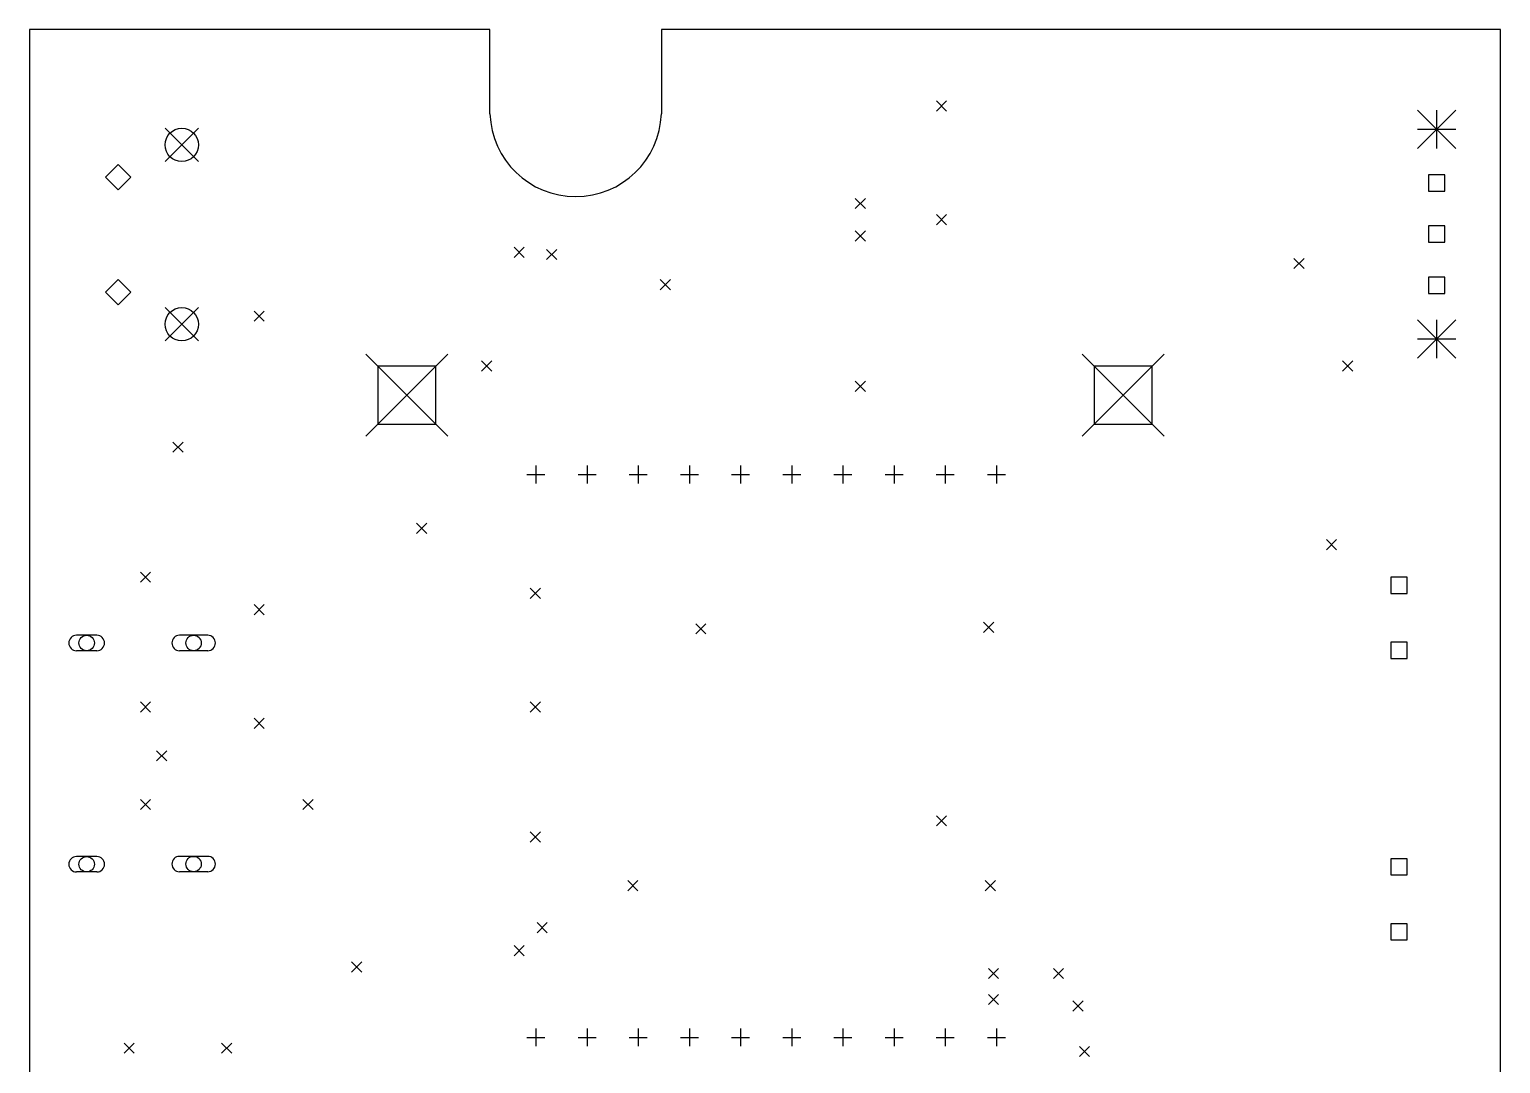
# Model space of a CAD drawing. Extents: x 82.8 to 149.3, y -167.4 to -84.
# Drawn here: x 85 to 142.5, y -124.4 to -84 of the extents above; entities that cross this region are included whole.
import ezdxf

# ---------------------------------------------------------------- set-up
doc = ezdxf.new("R2010")
doc.units = 0
doc.layers.add('BLACK', color=7, linetype='CONTINUOUS')

msp = doc.modelspace()

# ---------------------------------------------------------------- linework, layer by layer
at = {"layer": 'BLACK', "linetype": 'CONTINUOUS'}
for p, q in [((85, -84), (85, -140.6)), ((103, -84), (85, -84)), ((103, -87.3), (103, -84)), ((142.5, -84), (109.7, -84)), ((109.7, -84), (109.7, -87.3)), ((142.5, -140.6), (142.5, -84)), ((120.45, -86.795), (120.85, -87.195)), ((120.85, -86.795), (120.45, -87.195)), ((139.25, -87.15), (140.75, -88.65)), ((140.75, -87.15), (139.25, -88.65)), ((140, -87.15), (140, -88.65)), ((90.3025, -87.865), (91.6025, -89.165)), ((91.6025, -87.865), (90.3025, -89.165)), ((139.25, -87.9), (140.75, -87.9)), ((88.4625, -89.28), (87.9675, -89.775)), ((88.9575, -89.775), (88.4625, -89.28)), ((140.318, -89.6818), (139.682, -89.6818)), ((139.682, -89.6818), (139.682, -90.3182)), ((140.318, -90.3182), (140.318, -89.6818)), ((87.9675, -89.775), (88.4625, -90.27)), ((88.4625, -90.27), (88.9575, -89.775)), ((117.275, -90.605), (117.675, -91.005)), ((117.675, -90.605), (117.275, -91.005)), ((139.682, -90.3182), (140.318, -90.3182)), ((120.45, -91.24), (120.85, -91.64)), ((120.85, -91.24), (120.45, -91.64)), ((117.275, -91.875), (117.675, -92.275)), ((117.675, -91.875), (117.275, -92.275)), ((140.318, -91.6818), (139.682, -91.6818)), ((139.682, -91.6818), (139.682, -92.3182)), ((140.318, -92.3182), (140.318, -91.6818)), ((103.94, -92.51), (104.34, -92.91)), ((104.34, -92.51), (103.94, -92.91)), ((139.682, -92.3182), (140.318, -92.3182)), ((105.21, -92.5995), (105.61, -92.9995)), ((105.61, -92.5995), (105.21, -92.9995)), ((134.42, -92.9505), (134.82, -93.3505)), ((134.82, -92.9505), (134.42, -93.3505)), ((140.318, -93.6818), (139.682, -93.6818)), ((139.682, -93.6818), (139.682, -94.3182)), ((140.318, -94.3182), (140.318, -93.6818)), ((88.4625, -93.78), (87.9675, -94.275)), ((87.9675, -94.275), (88.4625, -94.77)), ((88.9575, -94.275), (88.4625, -93.78)), ((88.4625, -94.77), (88.9575, -94.275)), ((109.655, -93.78), (110.055, -94.18)), ((110.055, -93.78), (109.655, -94.18)), ((90.3025, -94.875), (91.6025, -96.175)), ((91.6025, -94.875), (90.3025, -96.175)), ((139.682, -94.3182), (140.318, -94.3182)), ((93.78, -95.0105), (94.18, -95.4105)), ((94.18, -95.0105), (93.78, -95.4105)), ((139.25, -95.35), (140.75, -96.85)), ((140.75, -95.35), (139.25, -96.85)), ((140, -95.35), (140, -96.85)), ((139.25, -96.1), (140.75, -96.1)), ((98.15, -96.7), (101.35, -99.9)), ((101.35, -96.7), (98.15, -99.9)), ((100.881, -97.1686), (98.6186, -97.1686)), ((98.6186, -97.1686), (98.6186, -99.4314)), ((100.881, -99.4314), (100.881, -97.1686)), ((102.67, -96.955), (103.07, -97.355)), ((103.07, -96.955), (102.67, -97.355)), ((126.15, -96.7), (129.35, -99.9)), ((129.35, -96.7), (126.15, -99.9)), ((128.881, -97.1686), (126.619, -97.1686)), ((126.619, -97.1686), (126.619, -99.4314)), ((128.881, -99.4314), (128.881, -97.1686)), ((136.325, -96.955), (136.725, -97.355)), ((136.725, -96.955), (136.325, -97.355)), ((117.275, -97.7545), (117.675, -98.1545)), ((117.675, -97.7545), (117.275, -98.1545)), ((98.6186, -99.4314), (100.881, -99.4314)), ((126.619, -99.4314), (128.881, -99.4314)), ((90.605, -100.13), (91.005, -100.53)), ((91.005, -100.13), (90.605, -100.53)), ((104.795, -101.05), (104.795, -101.75)), ((106.795, -101.05), (106.795, -101.75)), ((108.795, -101.05), (108.795, -101.75)), ((110.795, -101.05), (110.795, -101.75)), ((112.795, -101.05), (112.795, -101.75)), ((114.795, -101.05), (114.795, -101.75)), ((116.795, -101.05), (116.795, -101.75)), ((118.795, -101.05), (118.795, -101.75)), ((120.795, -101.05), (120.795, -101.75)), ((122.795, -101.05), (122.795, -101.75)), ((104.445, -101.4), (105.145, -101.4)), ((106.445, -101.4), (107.145, -101.4)), ((108.445, -101.4), (109.145, -101.4)), ((110.445, -101.4), (111.145, -101.4)), ((112.445, -101.4), (113.145, -101.4)), ((114.445, -101.4), (115.145, -101.4)), ((116.445, -101.4), (117.145, -101.4)), ((118.445, -101.4), (119.145, -101.4)), ((120.445, -101.4), (121.145, -101.4)), ((122.445, -101.4), (123.145, -101.4)), ((100.13, -103.305), (100.53, -103.705)), ((100.53, -103.305), (100.13, -103.705)), ((135.69, -103.94), (136.09, -104.34)), ((136.09, -103.94), (135.69, -104.34)), ((89.335, -105.21), (89.735, -105.61)), ((89.735, -105.21), (89.335, -105.61)), ((138.843, -105.417), (138.207, -105.417)), ((138.207, -105.417), (138.207, -106.053)), ((138.843, -106.053), (138.843, -105.417)), ((104.575, -105.845), (104.975, -106.245)), ((104.975, -105.845), (104.575, -106.245)), ((138.207, -106.053), (138.843, -106.053)), ((93.78, -106.48), (94.18, -106.88)), ((94.18, -106.48), (93.78, -106.88)), ((111.042, -107.232), (111.442, -107.632)), ((111.442, -107.232), (111.042, -107.632)), ((122.294, -107.176), (122.694, -107.576)), ((122.694, -107.176), (122.294, -107.576)), ((87.6375, -107.685), (86.8375, -107.685)), ((91.9675, -107.685), (90.8675, -107.685)), ((138.843, -107.957), (138.207, -107.957)), ((138.207, -107.957), (138.207, -108.593)), ((138.843, -108.593), (138.843, -107.957)), ((87.6375, -108.285), (86.8375, -108.285)), ((91.9675, -108.285), (90.8675, -108.285)), ((138.207, -108.593), (138.843, -108.593)), ((89.335, -110.29), (89.735, -110.69)), ((89.735, -110.29), (89.335, -110.69)), ((104.575, -110.29), (104.975, -110.69)), ((104.975, -110.29), (104.575, -110.69)), ((93.78, -110.925), (94.18, -111.325)), ((94.18, -110.925), (93.78, -111.325)), ((89.97, -112.195), (90.37, -112.595)), ((90.37, -112.195), (89.97, -112.595)), ((89.335, -114.1), (89.735, -114.5)), ((89.735, -114.1), (89.335, -114.5)), ((95.685, -114.1), (96.085, -114.5)), ((96.085, -114.1), (95.685, -114.5)), ((120.45, -114.735), (120.85, -115.135)), ((120.85, -114.735), (120.45, -115.135)), ((104.575, -115.37), (104.975, -115.77)), ((104.975, -115.37), (104.575, -115.77)), ((87.6375, -116.335), (86.8375, -116.335)), ((91.9675, -116.325), (90.8675, -116.325)), ((138.843, -116.417), (138.207, -116.417)), ((138.207, -116.417), (138.207, -117.053)), ((138.843, -117.053), (138.843, -116.417)), ((87.6375, -116.935), (86.8375, -116.935)), ((91.9675, -116.925), (90.8675, -116.925)), ((108.385, -117.275), (108.785, -117.675)), ((108.785, -117.275), (108.385, -117.675)), ((122.355, -117.275), (122.755, -117.675)), ((122.755, -117.275), (122.355, -117.675)), ((138.207, -117.053), (138.843, -117.053)), ((104.841, -118.914), (105.241, -119.314)), ((105.241, -118.914), (104.841, -119.314)), ((138.843, -118.957), (138.207, -118.957)), ((138.207, -118.957), (138.207, -119.593)), ((138.843, -119.593), (138.843, -118.957)), ((138.207, -119.593), (138.843, -119.593)), ((103.94, -119.815), (104.34, -120.215)), ((104.34, -119.815), (103.94, -120.215)), ((97.59, -120.45), (97.99, -120.85)), ((97.99, -120.45), (97.59, -120.85)), ((122.482, -120.704), (122.882, -121.104)), ((122.882, -120.704), (122.482, -121.104)), ((125.022, -120.704), (125.422, -121.104)), ((125.422, -120.704), (125.022, -121.104)), ((122.482, -121.72), (122.882, -122.12)), ((122.882, -121.72), (122.482, -122.12)), ((125.784, -121.974), (126.184, -122.374)), ((126.184, -121.974), (125.784, -122.374)), ((104.795, -123.05), (104.795, -123.75)), ((106.795, -123.05), (106.795, -123.75)), ((108.795, -123.05), (108.795, -123.75)), ((110.795, -123.05), (110.795, -123.75)), ((112.795, -123.05), (112.795, -123.75)), ((114.795, -123.05), (114.795, -123.75)), ((116.795, -123.05), (116.795, -123.75)), ((118.795, -123.05), (118.795, -123.75)), ((120.795, -123.05), (120.795, -123.75)), ((122.795, -123.05), (122.795, -123.75)), ((104.445, -123.4), (105.145, -123.4)), ((106.445, -123.4), (107.145, -123.4)), ((108.445, -123.4), (109.145, -123.4)), ((110.445, -123.4), (111.145, -123.4)), ((112.445, -123.4), (113.145, -123.4)), ((114.445, -123.4), (115.145, -123.4)), ((116.445, -123.4), (117.145, -123.4)), ((118.445, -123.4), (119.145, -123.4)), ((120.445, -123.4), (121.145, -123.4)), ((122.445, -123.4), (123.145, -123.4)), ((88.7, -123.625), (89.1, -124.025)), ((89.1, -123.625), (88.7, -124.025)), ((92.51, -123.625), (92.91, -124.025)), ((92.91, -123.625), (92.51, -124.025)), ((126.038, -123.752), (126.438, -124.152)), ((126.438, -123.752), (126.038, -124.152))]:
    msp.add_line(p, q, dxfattribs=at)
at = {"layer": 'BLACK'}
for centre, radius in [((90.9525, -88.515), 0.65), ((90.9525, -95.525), 0.65), ((87.2375, -107.985), 0.3), ((91.4175, -107.985), 0.3), ((87.2375, -116.635), 0.3), ((91.4175, -116.625), 0.3)]:
    msp.add_circle(centre, radius, dxfattribs=at)
for centre, radius, start, end in [((106.35, -87.183), 3.352, -178, -2.00001), ((86.8375, -107.985), 0.3, 450, 630), ((87.6375, -107.985), 0.3, 270, 450), ((90.8675, -107.985), 0.3, 450, 630), ((91.9675, -107.985), 0.3, 270, 450), ((86.8375, -116.635), 0.3, 450, 630), ((87.6375, -116.635), 0.3, 270, 450), ((90.8675, -116.625), 0.3, 450, 630), ((91.9675, -116.625), 0.3, 270, 450)]:
    msp.add_arc(centre, radius, start, end, dxfattribs=at)

doc.saveas('drawing.dxf')
